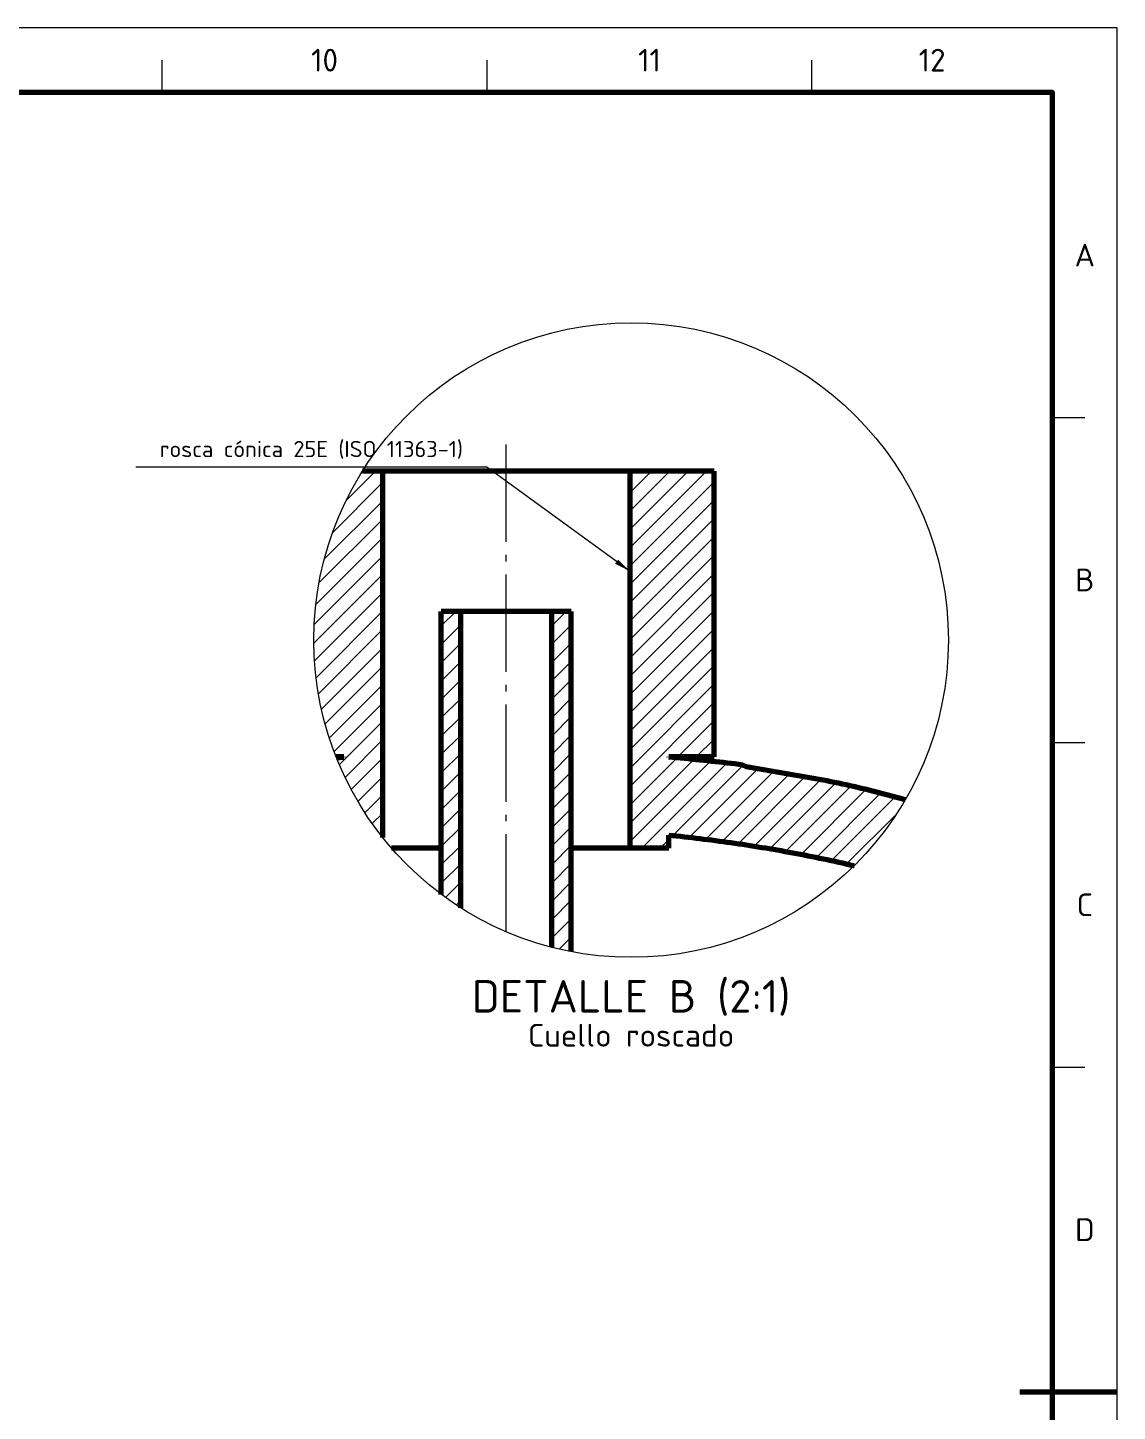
# Model space of a CAD drawing. Header units: millimetres. Extents: x 0 to 2208, y 0 to 420.
# Drawn here: x 906.3 to 1074, y 207 to 420 of the extents above; entities that cross this region are included whole.
import ezdxf
from ezdxf.enums import TextEntityAlignment as Align

# ---------------------------------------------------------------- set-up
doc = ezdxf.new("R2010")
doc.units = ezdxf.units.MM
doc.linetypes.add('IRAM-F-TRAZO-PUNTO', pattern=[20, 15, -2, 1, -2])
for name, color, linetype, lineweight in [('01-VISIBLE', 7, 'CONTINUOUS', 70), ('03-EJE', 1, 'IRAM-F-TRAZO-PUNTO', 18), ('05-RAYADO', 8, 'CONTINUOUS', 18), ('06-TEXTO', 7, 'CONTINUOUS', 25), ('07-RECUADRO', 7, 'CONTINUOUS', 70), ('08-FINA', 5, 'CONTINUOUS', 18)]:
    doc.layers.add(name, color=color, linetype=linetype, lineweight=lineweight)
doc.styles.add('ISO3098', font='isocpeur.ttf')

msp = doc.modelspace()

# ---------------------------------------------------------------- hatches: boundary and pattern name
at = {"layer": '05-RAYADO'}
h = msp.add_hatch(dxfattribs=at)
h.set_pattern_fill('ANSI31', scale=0.629921)
h.paths.add_polyline_path([(954.15, 307.668), (954.548, 307.708), (954.947, 307.748), (954.947, 307.75), (953.776, 307.75), (953.606, 308.175), (953.188, 309.299), (952.798, 310.432), (952.436, 311.574), (952.102, 312.726), (951.797, 313.884), (951.52, 315.051), (951.272, 316.223), (951.052, 317.401), (950.862, 318.585), (950.701, 319.772), (950.568, 320.963), (950.466, 322.158), (950.392, 323.354), (950.348, 324.552), (950.333, 325.75), (950.348, 326.948), (950.392, 328.146), (950.466, 329.342), (950.568, 330.537), (950.701, 331.728), (950.862, 332.915), (951.052, 334.099), (951.272, 335.277), (951.52, 336.449), (951.797, 337.616), (952.102, 338.774), (952.436, 339.926), (952.798, 341.068), (953.188, 342.201), (953.606, 343.325), (954.051, 344.438), (954.523, 345.539), (955.022, 346.629), (955.548, 347.706), (956.1, 348.77), (956.677, 349.82), (957.281, 350.855), (957.832, 351.75), (960.967, 351.75), (960.967, 295.334), (960.669, 295.706), (959.943, 296.66), (959.241, 297.631), (958.563, 298.62), (957.91, 299.624), (957.281, 300.645), (956.677, 301.68), (956.1, 302.73), (955.548, 303.794), (955.022, 304.871), (954.523, 305.961), (954.051, 307.062), (953.821, 307.635)])
h = msp.add_hatch(dxfattribs=at)
h.set_pattern_fill('ANSI31', scale=0.629921)
h.paths.add_polyline_path([(1033.425, 291.047), (1033.035, 291.138), (1032.645, 291.228), (1032.254, 291.317), (1031.863, 291.405), (1031.472, 291.493), (1031.081, 291.58), (1030.69, 291.666), (1030.299, 291.752), (1029.907, 291.836), (1029.516, 291.92), (1029.124, 292.003), (1028.732, 292.086), (1028.34, 292.167), (1027.947, 292.248), (1027.555, 292.328), (1027.162, 292.408), (1026.769, 292.487), (1026.376, 292.565), (1025.983, 292.642), (1025.59, 292.718), (1025.197, 292.794), (1024.803, 292.869), (1024.41, 292.944), (1024.016, 293.017), (1023.622, 293.09), (1023.228, 293.163), (1022.834, 293.234), (1022.44, 293.305), (1022.045, 293.375), (1021.651, 293.444), (1021.256, 293.513), (1020.861, 293.581), (1020.466, 293.648), (1020.071, 293.715), (1019.676, 293.781), (1019.281, 293.846), (1018.886, 293.91), (1018.49, 293.974), (1018.095, 294.037), (1017.699, 294.099), (1017.303, 294.161), (1016.907, 294.222), (1016.511, 294.282), (1016.115, 294.342), (1015.719, 294.401), (1015.323, 294.459), (1014.926, 294.516), (1014.53, 294.573), (1014.133, 294.629), (1013.736, 294.685), (1013.339, 294.739), (1012.943, 294.794), (1012.546, 294.847), (1012.148, 294.9), (1011.751, 294.952), (1011.354, 295.003), (1010.957, 295.054), (1010.559, 295.104), (1010.162, 295.153), (1009.764, 295.202), (1009.366, 295.25), (1008.969, 295.297), (1008.571, 295.344), (1008.173, 295.39), (1007.775, 295.435), (1007.377, 295.48), (1006.979, 295.524), (1006.58, 295.567), (1006.182, 295.61), (1005.784, 295.652), (1005.385, 295.693), (1004.987, 295.734), (1004.987, 293.736), (998.967, 293.736), (998.967, 351.75), (1011.967, 351.75), (1011.967, 307.75), (1004.987, 307.75), (1004.987, 307.748), (1005.385, 307.708), (1005.784, 307.668), (1006.182, 307.628), (1006.581, 307.588), (1006.979, 307.548), (1007.378, 307.508), (1007.777, 307.468), (1008.175, 307.428), (1008.574, 307.387), (1008.972, 307.347), (1009.371, 307.306), (1009.769, 307.265), (1010.167, 307.224), (1010.566, 307.183), (1010.964, 307.142), (1011.363, 307.1), (1011.761, 307.058), (1012.159, 307.016), (1012.558, 306.974), (1012.956, 306.931), (1013.354, 306.887), (1013.752, 306.843), (1014.15, 306.798), (1014.548, 306.752), (1014.946, 306.704), (1015.343, 306.653), (1015.74, 306.597), (1016.134, 306.528), (1016.504, 306.382), (1016.884, 306.258), (1017.275, 306.171), (1017.668, 306.094), (1018.062, 306.021), (1018.456, 305.95), (1018.85, 305.88), (1019.245, 305.812), (1019.64, 305.744), (1020.035, 305.677), (1020.43, 305.61), (1020.825, 305.544), (1021.22, 305.477), (1021.615, 305.411), (1022.01, 305.345), (1022.405, 305.279), (1022.8, 305.213), (1023.195, 305.146), (1023.59, 305.079), (1023.985, 305.012), (1024.38, 304.945), (1024.775, 304.878), (1025.169, 304.81), (1025.564, 304.742), (1025.959, 304.673), (1026.353, 304.604), (1026.748, 304.534), (1027.142, 304.463), (1027.536, 304.392), (1027.93, 304.32), (1028.324, 304.247), (1028.718, 304.173), (1029.111, 304.098), (1029.504, 304.022), (1029.897, 303.945), (1030.29, 303.866), (1030.683, 303.787), (1031.075, 303.706), (1031.467, 303.624), (1031.859, 303.541), (1032.251, 303.457), (1032.642, 303.372), (1033.033, 303.285), (1033.424, 303.197), (1033.814, 303.108), (1034.205, 303.017), (1034.594, 302.925), (1034.984, 302.833), (1035.373, 302.739), (1035.763, 302.643), (1036.151, 302.547), (1036.54, 302.45), (1036.928, 302.352), (1037.316, 302.253), (1037.704, 302.153), (1038.092, 302.052), (1038.479, 301.95), (1038.867, 301.848), (1039.254, 301.746), (1039.641, 301.642), (1040.028, 301.539), (1040.415, 301.435), (1040.801, 301.33), (1041.188, 301.225), (1041.363, 301.178), (1041.052, 300.645), (1040.424, 299.624), (1039.77, 298.62), (1039.092, 297.631), (1038.39, 296.66), (1037.664, 295.706), (1036.915, 294.77), (1036.144, 293.853), (1035.35, 292.956), (1034.534, 292.077), (1033.697, 291.22), (1033.502, 291.029)])
h = msp.add_hatch(dxfattribs=at)
h.set_pattern_fill('ANSI31', scale=0.629921)
h.paths.add_polyline_path([(969.967, 330.15), (972.967, 330.15), (972.967, 284.541), (972.036, 285.147), (971.048, 285.825), (970.077, 286.527), (969.967, 286.61)])
h = msp.add_hatch(dxfattribs=at)
h.set_pattern_fill('ANSI31', scale=0.629921)
h.paths.add_polyline_path([(989.967, 330.15), (989.967, 277.794), (989.64, 277.855), (988.467, 278.103), (987.301, 278.38), (986.967, 278.468), (986.967, 330.15)])
at = {"layer": '08-FINA'}
h = msp.add_hatch(color=7, dxfattribs=at)
h.dxf.hatch_style = 1
h.paths.add_polyline_path([(998.967, 336.35), (997.18, 338.144), (996.71, 337.497)])

# ---------------------------------------------------------------- linework, layer by layer
at = {"layer": '01-VISIBLE'}
for points in [[(960.967, 351.75), (957.832, 351.75)], [(960.967, 295.334), (960.967, 351.75)], [(998.967, 351.75), (998.363, 351.75), (997.76, 351.75), (997.157, 351.75), (996.554, 351.75), (995.951, 351.75), (995.348, 351.75), (994.744, 351.75), (994.141, 351.75), (993.538, 351.75), (992.935, 351.75), (992.332, 351.75), (991.729, 351.75), (991.125, 351.75), (990.522, 351.75), (989.919, 351.75), (989.316, 351.75), (988.713, 351.75), (988.11, 351.75), (987.506, 351.75), (986.903, 351.75), (986.3, 351.75), (985.697, 351.75), (985.094, 351.75), (984.49, 351.75), (983.887, 351.75), (983.284, 351.75), (982.681, 351.75), (982.078, 351.75), (981.475, 351.75), (980.871, 351.75), (980.268, 351.75), (979.665, 351.75), (979.062, 351.75), (978.459, 351.75), (977.856, 351.75), (977.252, 351.75), (976.649, 351.75), (976.046, 351.75), (975.443, 351.75), (974.84, 351.75), (974.237, 351.75), (973.633, 351.75), (973.03, 351.75), (972.427, 351.75), (971.824, 351.75), (971.221, 351.75), (970.617, 351.75), (970.014, 351.75), (969.411, 351.75), (968.808, 351.75), (968.205, 351.75), (967.602, 351.75), (966.998, 351.75), (966.395, 351.75), (965.792, 351.75), (965.189, 351.75), (964.586, 351.75), (963.983, 351.75), (963.379, 351.75), (962.776, 351.75), (962.173, 351.75), (961.57, 351.75), (960.967, 351.75)], [(1011.967, 351.75), (998.967, 351.75)], [(998.967, 351.75), (998.967, 293.736)], [(1011.967, 307.75), (1011.967, 351.75)], [(969.967, 286.61), (969.967, 330.15)], [(972.967, 330.15), (969.967, 330.15)], [(986.967, 330.15), (986.358, 330.15), (985.749, 330.15), (985.141, 330.15), (984.532, 330.15), (983.923, 330.15), (983.314, 330.15), (982.706, 330.15), (982.097, 330.15), (981.488, 330.15), (980.88, 330.15), (980.271, 330.15), (979.662, 330.15), (979.054, 330.15), (978.445, 330.15), (977.836, 330.15), (977.228, 330.15), (976.619, 330.15), (976.01, 330.15), (975.401, 330.15), (974.793, 330.15), (974.184, 330.15), (973.575, 330.15), (972.967, 330.15)], [(972.967, 284.541), (972.967, 330.15)], [(989.967, 330.15), (986.967, 330.15)], [(986.967, 278.468), (986.967, 330.15)], [(989.967, 277.794), (989.967, 330.15)], [(954.947, 307.75), (953.776, 307.75)], [(954.947, 307.75), (954.312, 307.75), (953.776, 307.75)], [(953.821, 307.635), (954.349, 307.688), (954.947, 307.748)], [(954.947, 307.748), (954.947, 307.75)], [(1004.987, 307.748), (1004.987, 307.75)], [(1011.967, 307.75), (1004.987, 307.75)], [(1011.967, 307.75), (1011.332, 307.75), (1010.698, 307.75), (1010.063, 307.75), (1009.428, 307.75), (1008.794, 307.75), (1008.159, 307.75), (1007.525, 307.75), (1006.89, 307.75), (1006.256, 307.75), (1005.621, 307.75), (1004.987, 307.75)], [(1041.363, 301.177), (1040.995, 301.278), (1040.415, 301.435), (1039.834, 301.591), (1039.254, 301.746), (1038.673, 301.9), (1038.092, 302.052), (1037.51, 302.203), (1036.928, 302.352), (1036.346, 302.499), (1035.763, 302.643), (1035.179, 302.786), (1034.594, 302.925), (1034.009, 303.062), (1033.424, 303.197), (1032.838, 303.328), (1032.251, 303.457), (1031.663, 303.583), (1031.075, 303.706), (1030.487, 303.827), (1029.897, 303.945), (1029.308, 304.06), (1028.718, 304.173), (1028.127, 304.283), (1027.536, 304.392), (1026.945, 304.498), (1026.353, 304.604), (1025.761, 304.707), (1025.169, 304.81), (1024.577, 304.912), (1023.985, 305.012), (1023.392, 305.113), (1022.8, 305.213), (1022.207, 305.312), (1021.615, 305.411), (1021.022, 305.511), (1020.43, 305.61), (1019.837, 305.71), (1019.245, 305.812), (1018.653, 305.915), (1018.062, 306.021), (1017.471, 306.132), (1016.884, 306.258), (1016.327, 306.476), (1015.74, 306.597), (1015.145, 306.679), (1014.548, 306.752), (1013.951, 306.821), (1013.354, 306.887), (1012.757, 306.952), (1012.159, 307.016), (1011.562, 307.079), (1010.964, 307.142), (1010.367, 307.204), (1009.769, 307.265), (1009.171, 307.326), (1008.574, 307.387), (1007.976, 307.448), (1007.378, 307.508), (1006.78, 307.568), (1006.182, 307.628), (1005.585, 307.688), (1004.987, 307.748)], [(1004.987, 293.736), (1004.987, 295.734)], [(1004.987, 295.734), (1005.585, 295.672), (1006.184, 295.61), (1006.782, 295.545), (1007.38, 295.479), (1007.978, 295.412), (1008.576, 295.343), (1009.174, 295.273), (1009.771, 295.201), (1010.369, 295.128), (1010.966, 295.053), (1011.563, 294.976), (1012.159, 294.898), (1012.756, 294.819), (1013.352, 294.738), (1013.948, 294.655), (1014.544, 294.571), (1015.14, 294.485), (1015.735, 294.398), (1016.331, 294.309), (1016.926, 294.219), (1017.52, 294.127), (1018.115, 294.034), (1018.709, 293.939), (1019.303, 293.842), (1019.897, 293.744), (1020.49, 293.644), (1021.083, 293.543), (1021.676, 293.44), (1022.269, 293.335), (1022.861, 293.229), (1023.453, 293.121), (1024.045, 293.012), (1024.637, 292.901), (1025.228, 292.788), (1025.819, 292.674), (1026.409, 292.558), (1026.999, 292.441), (1027.589, 292.321), (1028.179, 292.201), (1028.768, 292.078), (1029.357, 291.954), (1029.945, 291.828), (1030.533, 291.7), (1031.121, 291.571), (1031.708, 291.44), (1032.295, 291.308), (1032.882, 291.173), (1033.468, 291.037), (1033.502, 291.029)], [(969.967, 293.736), (969.367, 293.736), (968.767, 293.736), (968.167, 293.736), (967.567, 293.736), (966.967, 293.736), (966.367, 293.736), (965.767, 293.736), (965.167, 293.736), (964.567, 293.736), (963.967, 293.736), (963.367, 293.736), (962.767, 293.736), (962.294, 293.736)], [(998.967, 293.736), (998.367, 293.736), (997.767, 293.736), (997.167, 293.736), (996.567, 293.736), (995.967, 293.736), (995.367, 293.736), (994.767, 293.736), (994.167, 293.736), (993.567, 293.736), (992.967, 293.736), (992.367, 293.736), (991.767, 293.736), (991.167, 293.736), (990.567, 293.736), (989.967, 293.736)], [(1004.987, 293.736), (998.967, 293.736)]]:
    msp.add_lwpolyline(points, dxfattribs=at)
at = {"layer": '03-EJE'}
msp.add_lwpolyline([(979.967, 280.853), (979.967, 357.75)], dxfattribs=at)
at = {"layer": '07-RECUADRO'}
msp.add_line((1074, 210), (1059, 210), dxfattribs=at)
msp.add_lwpolyline([(505, 10), (1064, 10), (1064, 410), (505, 410)], close=True, dxfattribs=at)
at = {"layer": '08-FINA'}
for p, q in [((927, 410), (927, 415)), ((977, 410), (977, 415)), ((1027, 410), (1027, 415)), ((1064, 360), (1069, 360)), ((976.967, 352.35), (922.967, 352.35)), ((998.967, 336.35), (976.967, 352.35)), ((1064, 310), (1069, 310)), ((1064, 260), (1069, 260))]:
    msp.add_line(p, q, dxfattribs=at)
msp.add_lwpolyline([(480, 0), (1074, 0), (1074, 420), (480, 420)], close=True, dxfattribs=at)
msp.add_circle((999.167, 325.75), 48.833, dxfattribs=at)

# ---------------------------------------------------------------- texts
at = {"layer": '06-TEXTO', "style": 'ISO3098'}
for s, height, p in [('10', 3.5, (952, 415)), ('11', 3.5, (1002, 415)), ('12', 3.5, (1045.5, 415)), ('A', 3.5, (1069, 385)), ('B', 3.5, (1069, 335)), ('C', 3.5, (1069, 285)), ('DETALLE B (2:1)', 5, (999.167, 270.917)), ('Cuello roscado', 3.5, (999.167, 264.917)), ('D', 3.5, (1069, 235))]:
    msp.add_text(s, height=height, dxfattribs=at).set_placement(p, align=Align.MIDDLE_CENTER)
msp.add_text('rosca cónica 25E (ISO 11363-1)', height=2.5, dxfattribs=at).set_placement((949.967, 353.15), align=Align.BOTTOM_CENTER)

doc.saveas('drawing.dxf')
